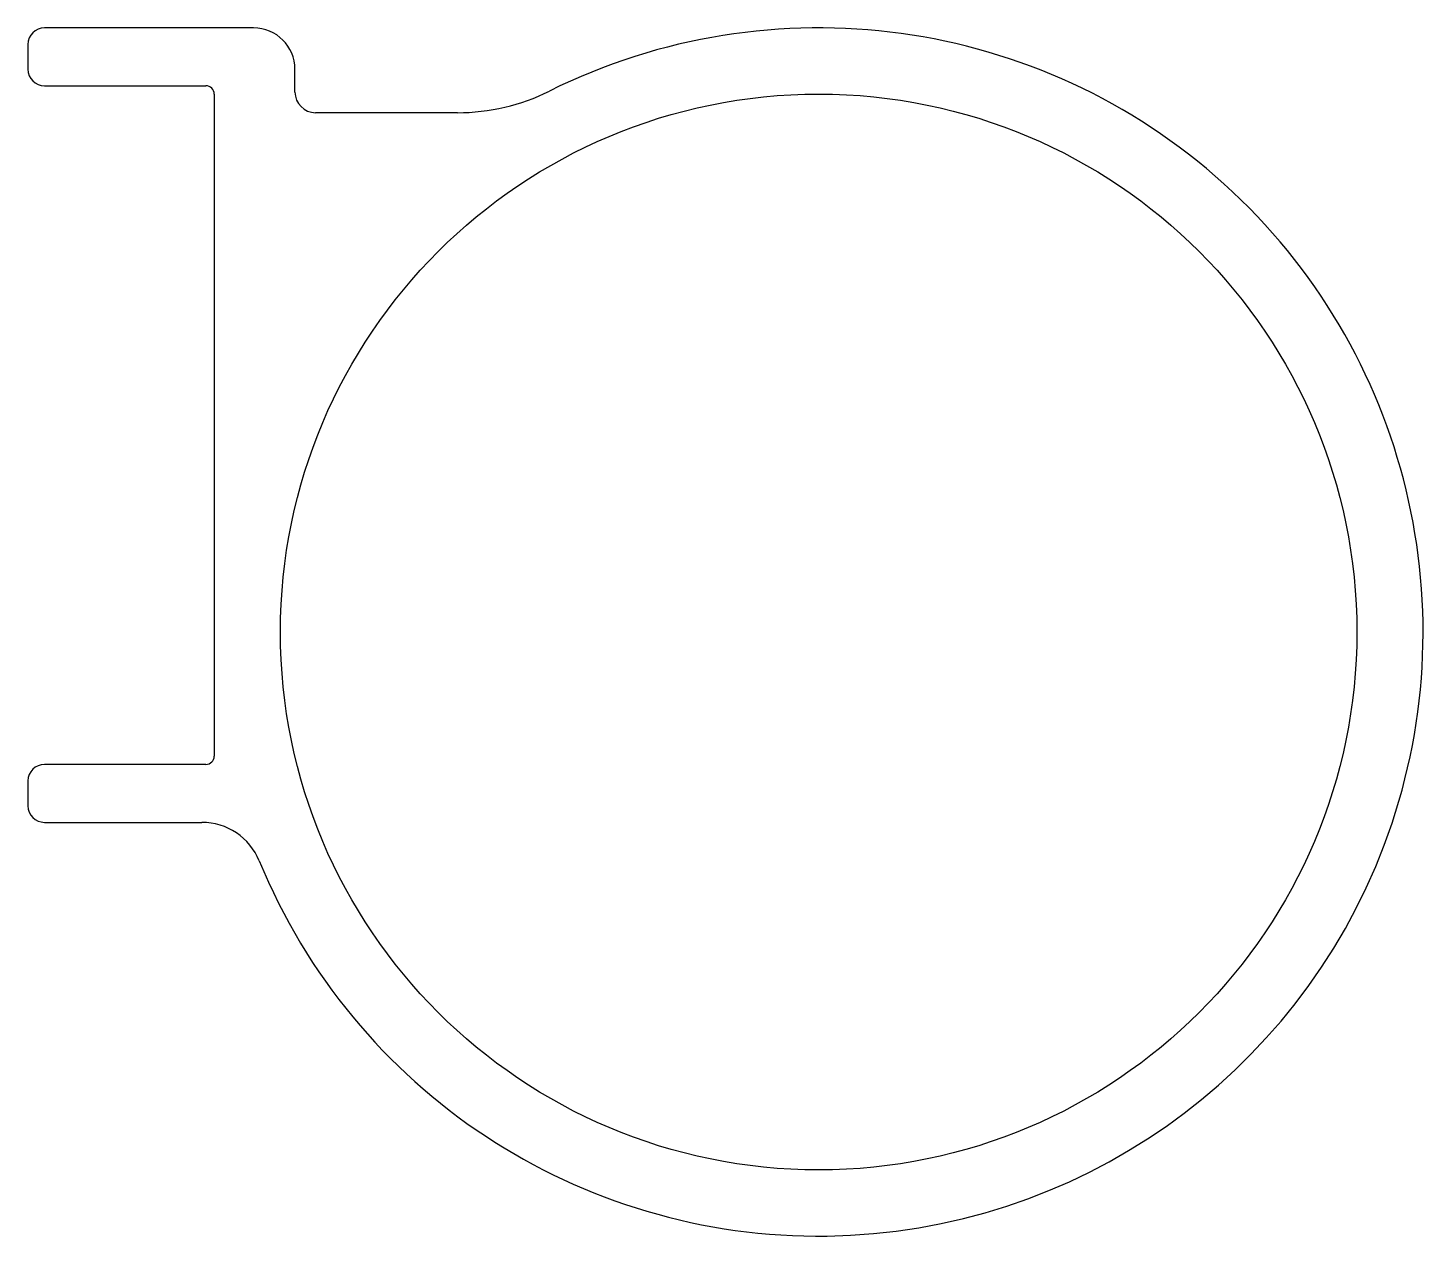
# Model space of a CAD drawing. Extents: x 2635.2 to 2668.9, y 1570.4 to 1599.6.
import ezdxf

# ---------------------------------------------------------------- set-up
doc = ezdxf.new("R2010")
doc.units = 0
doc.layers.get('0').update_dxf_attribs({"linetype": 'CONTINUOUS'})

msp = doc.modelspace()

# ---------------------------------------------------------------- linework, layer by layer
at = {"color": 0}
for p, q in [((2640.664, 1599.592), (2635.614, 1599.592)), ((2635.214, 1599.192), (2635.214, 1598.592)), ((2641.664, 1598.042), (2641.664, 1598.592)), ((2635.614, 1598.192), (2639.514, 1598.192)), ((2639.714, 1597.992), (2639.714, 1581.992)), ((2645.587, 1597.542), (2642.164, 1597.542)), ((2639.514, 1581.792), (2635.614, 1581.792)), ((2635.214, 1581.392), (2635.214, 1580.792)), ((2635.614, 1580.392), (2639.414, 1580.392))]:
    msp.add_line(p, q, dxfattribs=at)
msp.add_circle((2654.314, 1584.992), 13, dxfattribs=at)
for centre, radius, start, end in [((2635.614, 1599.192), 0.4, 90, 180), ((2640.664, 1598.592), 1, 0, 90), ((2654.314, 1584.992), 14.6, 202.2644, 116.4391), ((2635.614, 1598.592), 0.4, 180, 270), ((2639.514, 1597.992), 0.2, 0, 90), ((2645.587, 1602.542), 5, 270, 296.4391), ((2642.164, 1598.042), 0.5, 180, 270), ((2639.514, 1581.992), 0.2, 270, 0), ((2635.614, 1581.392), 0.4, 90, 180), ((2635.614, 1580.792), 0.4, 180, 270), ((2639.414, 1578.892), 1.5, 22.2644, 90)]:
    msp.add_arc(centre, radius, start, end, dxfattribs=at)

doc.saveas('drawing.dxf')
